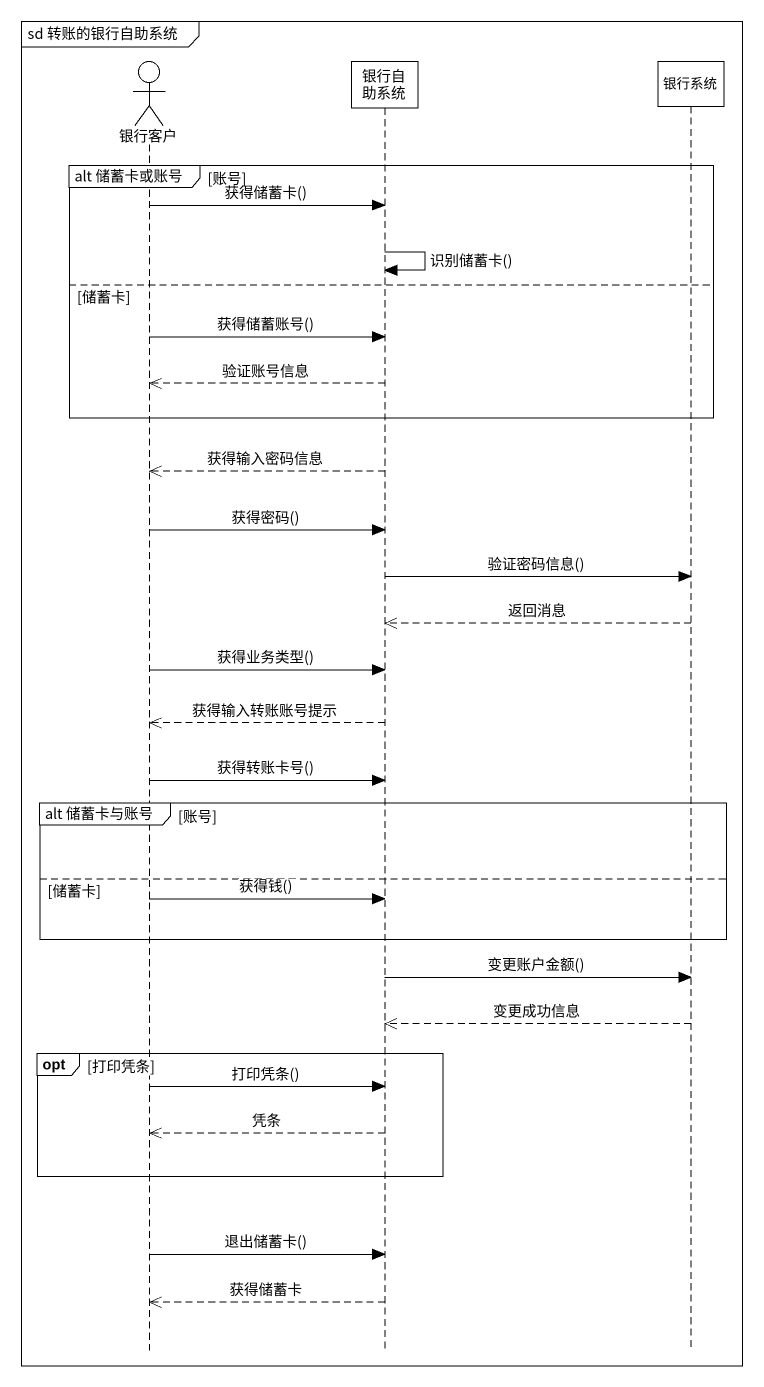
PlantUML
@startuml
mainframe sd 转账的银行自助系统
hide footbox
actor 银行客户
participant 银行自助系统
participant 银行系统

group alt 储蓄卡或账号 [账号]
  银行客户 -> 银行自助系统 : 获得储蓄卡()
  银行自助系统 -> 银行自助系统 : 识别储蓄卡()
else 储蓄卡
  银行客户 -> 银行自助系统 : 获得储蓄账号()
  银行自助系统 -->> 银行客户 : 验证账号信息
end
银行自助系统 -->> 银行客户 : 获得输入密码信息
银行客户 -> 银行自助系统 : 获得密码()
银行自助系统 -> 银行系统 : 验证密码信息()
银行系统 -->> 银行自助系统 : 返回消息
银行客户 -> 银行自助系统 : 获得业务类型()
银行自助系统 -->> 银行客户 : 获得输入转账账号提示
银行客户 -> 银行自助系统 : 获得转账卡号()
group alt 储蓄卡与账号 [账号]
else 储蓄卡
  银行客户 -> 银行自助系统 : 获得钱()
end
银行自助系统 -> 银行系统 : 变更账户金额()
银行系统 -->> 银行自助系统 : 变更成功信息
opt 打印凭条
  银行客户 -> 银行自助系统 : 打印凭条()
  银行自助系统 -->> 银行客户 : 凭条
end
银行客户 -> 银行自助系统 : 退出储蓄卡()
银行自助系统 -->> 银行客户 : 获得储蓄卡
@enduml
